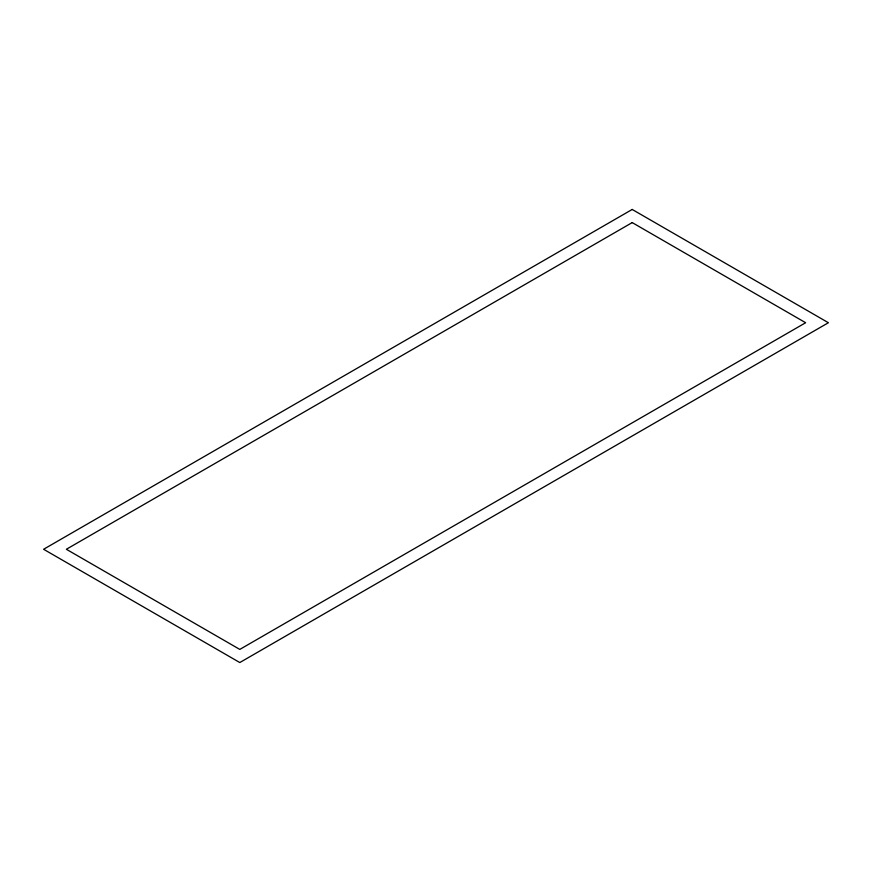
<?xml version="1.0" encoding="UTF-8"?>
<svg xmlns="http://www.w3.org/2000/svg" width="872" height="872" viewBox="0 0 872 872"><rect width="100%" height="100%" fill="white"/><g stroke="black" fill="none" stroke-linecap="round" stroke-linejoin="round"><path stroke-width="1.31" d="M632.2 209.454L43.6 549.273L239.8 662.546L828.4 322.727L632.2 209.454M632.2 222.589L66.359 549.273L239.8 649.411L805.641 322.727L632.2 222.589"/></g></svg>
